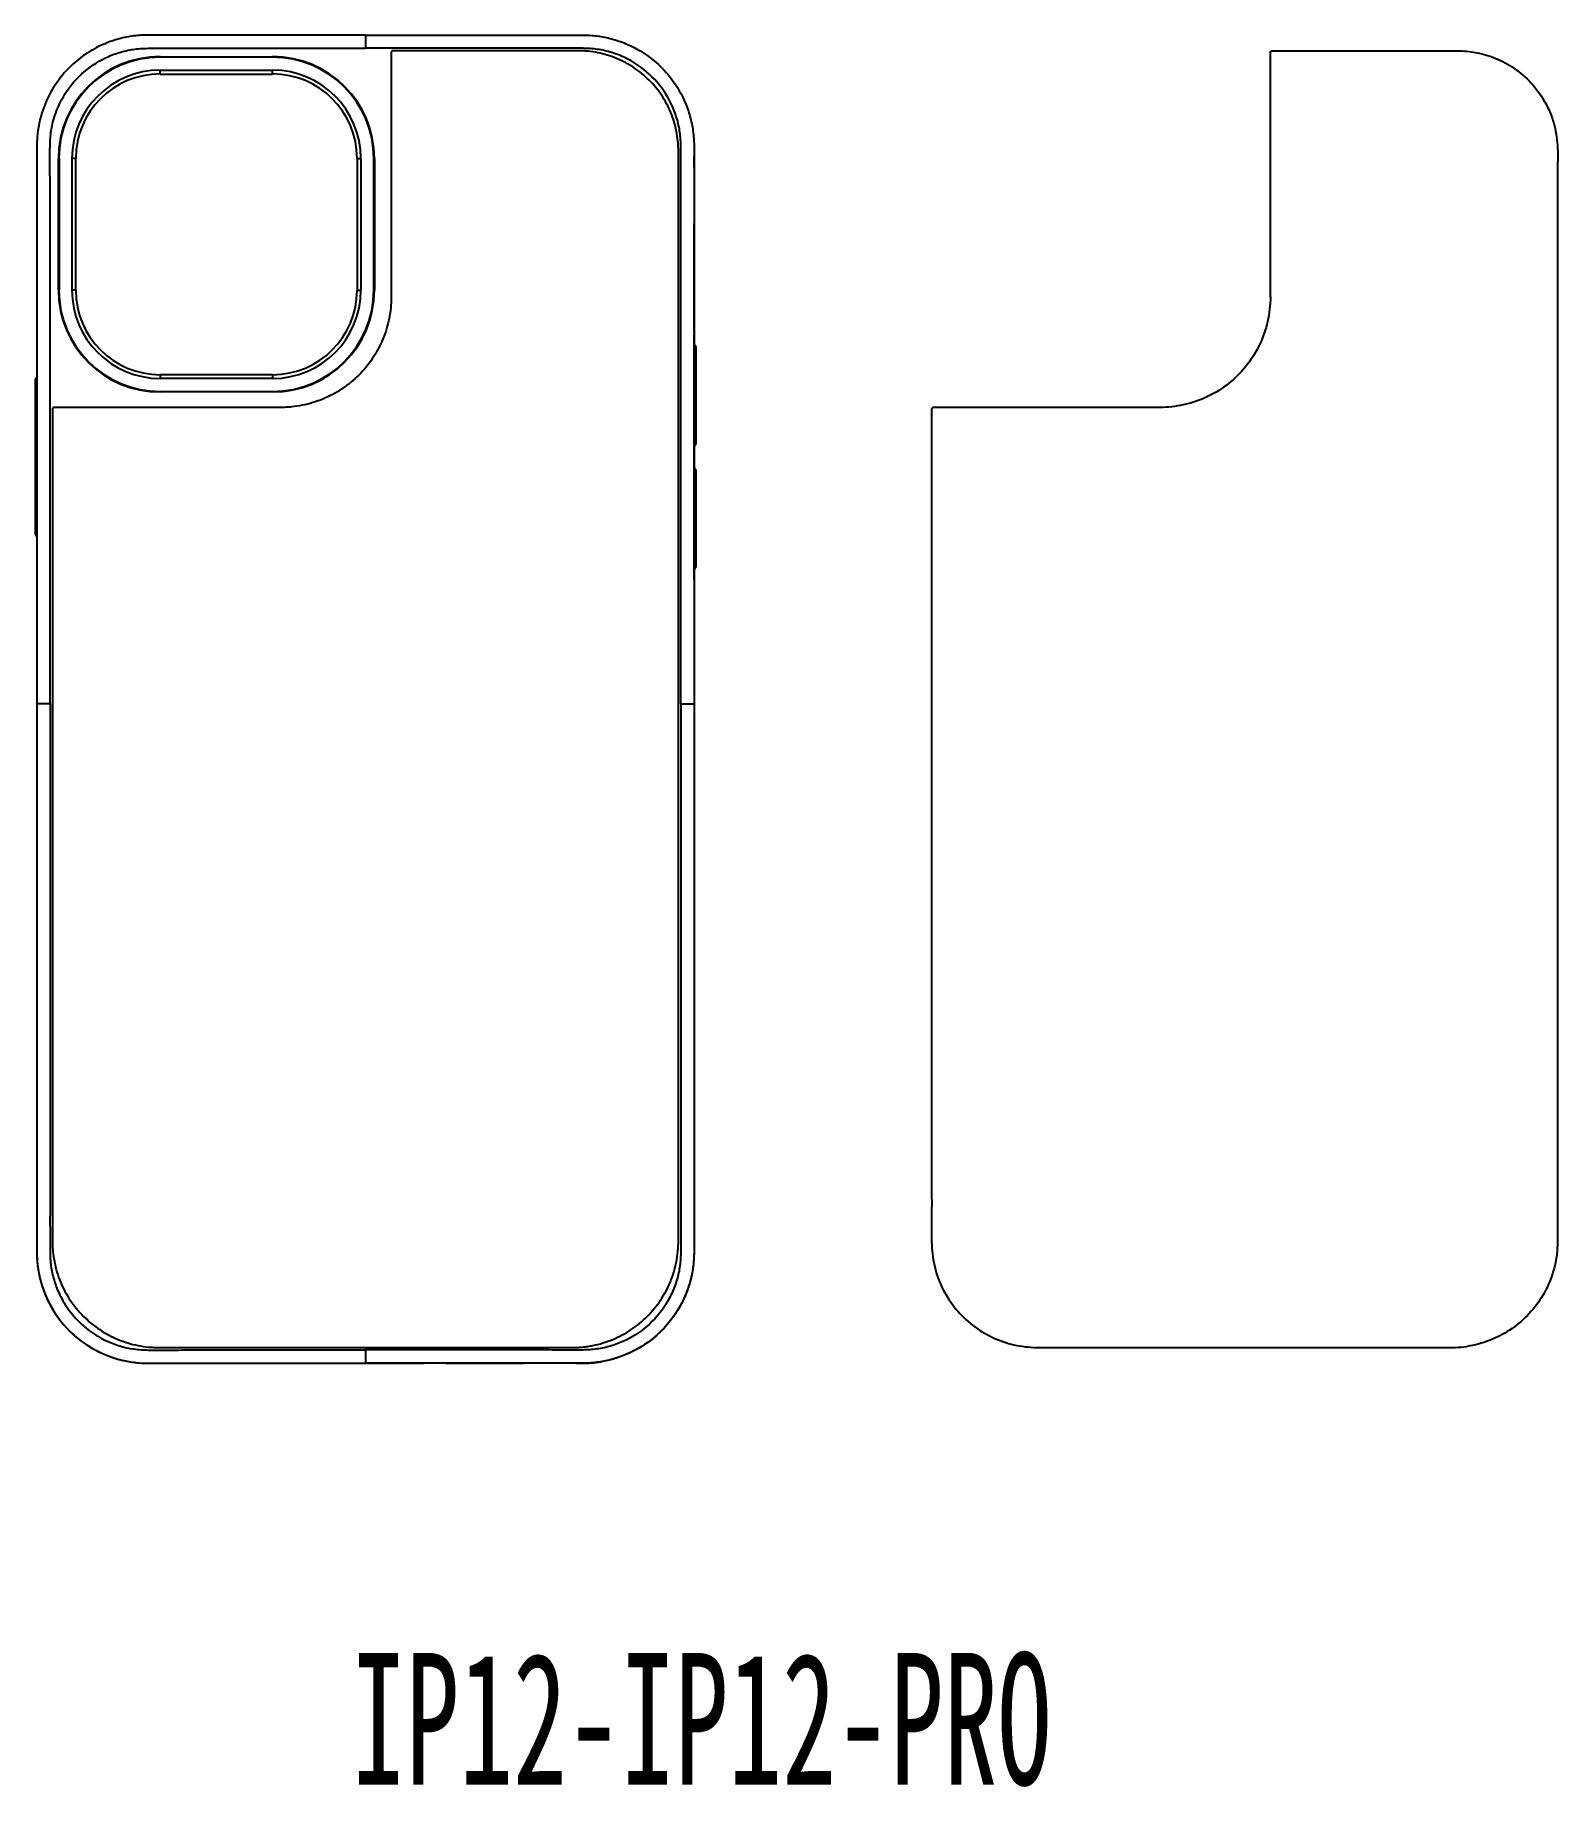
# Model space of a CAD drawing. Header units: millimetres. Extents: x 429 to 603, y 295 to 495.
import ezdxf

# ---------------------------------------------------------------- set-up
doc = ezdxf.new("R2010")
doc.units = ezdxf.units.MM
doc.header["$LTSCALE"] = 65.395
doc.layers.get('0').update_dxf_attribs({"linetype": 'CONTINUOUS'})
doc.styles.get("Standard").update_dxf_attribs({"font": 'txt', "width": 0.6})

msp = doc.modelspace()

# ---------------------------------------------------------------- linework, layer by layer
at = {"color": 7, "linetype": 'Continuous'}
for p, q in [((466.91, 494.5), (466.91, 493)), ((443.56, 492.04), (443.56, 491.98)), ((443.56, 492.04), (456.36, 492.04)), ((456.36, 491.98), (443.56, 491.98)), ((443.56, 490.07), (443.56, 490.5)), ((443.56, 490.5), (456.36, 490.5)), ((456.36, 492.04), (456.36, 491.98)), ((456.36, 490.07), (456.36, 490.5)), ((443.56, 490.07), (456.36, 490.07)), ((431.99, 465.48), (431.99, 480.48)), ((431.99, 480.48), (432.06, 480.48)), ((432.06, 480.48), (432.06, 465.48)), ((433.54, 465.48), (433.54, 480.48)), ((433.96, 480.48), (433.54, 480.48)), ((433.96, 465.48), (433.96, 480.48)), ((465.96, 480.48), (465.96, 465.48)), ((465.96, 480.48), (466.39, 480.48)), ((466.39, 480.48), (466.39, 465.48)), ((467.87, 465.48), (467.87, 480.48)), ((467.93, 480.48), (467.87, 480.48)), ((467.93, 480.48), (467.93, 465.48)), ((504.29, 473.07), (504.29, 473.07)), ((504.29, 472.58), (504.29, 473.07)), ((504.29, 470.63), (504.29, 472.58)), ((504.29, 463.13), (504.29, 470.63)), ((431.99, 465.48), (432.06, 465.48)), ((433.96, 465.48), (433.54, 465.48)), ((465.96, 465.48), (466.39, 465.48)), ((467.93, 465.48), (467.87, 465.48)), ((504.29, 461.39), (504.29, 463.13)), ((504.29, 461.01), (504.29, 461.39)), ((504.29, 460.73), (504.29, 461.01)), ((504.29, 460.68), (504.29, 460.73)), ((504.29, 460.68), (504.29, 460.68)), ((504.29, 460.68), (504.29, 460.58)), ((504.29, 460.58), (504.29, 460.49)), ((504.29, 457.78), (504.29, 460.49)), ((504.49, 459.04), (504.49, 459.07)), ((504.49, 459.07), (504.49, 457.78)), ((504.49, 459.02), (504.49, 459.04)), ((504.49, 458.8), (504.49, 459.02)), ((504.49, 458.2), (504.49, 458.8)), ((429.53, 456.74), (429.53, 454.03)), ((504.29, 457.28), (504.29, 457.78)), ((504.29, 456.78), (504.29, 457.28)), ((504.29, 450.28), (504.29, 456.78)), ((504.3, 457.78), (504.49, 457.78)), ((504.3, 457.28), (504.3, 457.78)), ((504.3, 456.78), (504.3, 457.28)), ((504.3, 450.28), (504.3, 456.78)), ((504.49, 457.78), (504.49, 458.2)), ((504.49, 449.28), (504.49, 457.78)), ((504.49, 457.78), (504.49, 449.28)), ((429.33, 455.29), (429.33, 455.22)), ((429.33, 455.29), (429.33, 454.03)), ((429.33, 455.22), (429.33, 455.04)), ((429.33, 455.04), (429.33, 454.41)), ((429.33, 454.41), (429.33, 454.03)), ((443.56, 455.88), (443.56, 455.45)), ((456.36, 455.88), (443.56, 455.88)), ((456.36, 455.45), (443.56, 455.45)), ((456.36, 455.88), (456.36, 455.45)), ((429.33, 454.03), (429.33, 439.03)), ((429.52, 454.03), (429.33, 454.03)), ((429.33, 454.03), (429.33, 439.03)), ((429.52, 454.03), (429.52, 453.56)), ((429.52, 453.56), (429.52, 453.08)), ((429.52, 453.08), (429.52, 439.98)), ((429.53, 454.03), (429.53, 453.56)), ((429.53, 453.56), (429.53, 453.08)), ((429.53, 453.08), (429.53, 439.98)), ((443.56, 453.91), (443.56, 453.97)), ((443.56, 453.97), (456.36, 453.97)), ((456.36, 453.91), (443.56, 453.91)), ((456.36, 453.97), (456.36, 453.91)), ((504.29, 449.78), (504.29, 450.28)), ((504.29, 443.28), (504.29, 449.78)), ((504.3, 449.78), (504.3, 450.28)), ((504.3, 449.28), (504.3, 449.78)), ((504.3, 447.78), (504.3, 449.28)), ((504.3, 449.28), (504.49, 449.28)), ((504.49, 448.88), (504.49, 449.28)), ((504.49, 449.28), (504.49, 447.98)), ((504.49, 448.23), (504.49, 448.88)), ((504.49, 447.98), (504.49, 448.23)), ((504.3, 443.78), (504.3, 445.27)), ((504.49, 445.04), (504.49, 445.07)), ((504.49, 445.07), (504.49, 443.78)), ((504.49, 445.02), (504.49, 445.04)), ((504.49, 444.8), (504.49, 445.02)), ((504.49, 444.2), (504.49, 444.8)), ((504.29, 442.78), (504.29, 443.28)), ((504.29, 436.28), (504.29, 442.78)), ((504.3, 443.78), (504.49, 443.78)), ((504.3, 443.28), (504.3, 443.78)), ((504.3, 442.78), (504.3, 443.28)), ((504.3, 436.28), (504.3, 442.78)), ((504.49, 443.78), (504.49, 444.2)), ((504.49, 435.28), (504.49, 443.78)), ((504.49, 443.78), (504.49, 435.28)), ((429.52, 439.03), (429.33, 439.03)), ((429.33, 439.03), (429.33, 438.47)), ((429.33, 439.03), (429.33, 437.76)), ((429.33, 438.47), (429.33, 438.11)), ((429.52, 439.98), (429.52, 439.49)), ((429.52, 439.49), (429.52, 439.03)), ((429.53, 439.98), (429.53, 439.49)), ((429.53, 439.49), (429.53, 439.03)), ((429.53, 439.03), (429.53, 436.31)), ((429.33, 438.11), (429.33, 437.76)), ((429.53, 436.31), (429.53, 418.43)), ((504.29, 435.78), (504.29, 436.28)), ((504.29, 435.28), (504.29, 435.78)), ((504.29, 432.56), (504.29, 435.28)), ((504.3, 435.78), (504.3, 436.28)), ((504.3, 435.28), (504.3, 435.78)), ((504.3, 435.28), (504.49, 435.28)), ((504.49, 434.88), (504.49, 435.28)), ((504.49, 435.28), (504.49, 433.98)), ((504.49, 434.23), (504.49, 434.88)), ((504.29, 432.56), (504.29, 418.43)), ((504.49, 433.98), (504.49, 434.23)), ((431.04, 418.43), (429.54, 418.43)), ((502.79, 418.43), (504.29, 418.43)), ((466.91, 344.95), (466.91, 343.45)), ((444.37, 343.44), (446.54, 343.45)), ((446.54, 343.45), (455.59, 343.45)), ((455.59, 343.45), (457.77, 343.45)), ((457.77, 343.45), (460.24, 343.45)), ((460.24, 343.45), (463.91, 343.45)), ((463.91, 343.45), (469.91, 343.45)), ((469.91, 343.45), (473.59, 343.45)), ((476.06, 343.45), (473.59, 343.45)), ((476.06, 343.45), (478.23, 343.45)), ((478.23, 343.45), (482.76, 343.45)), ((482.76, 343.45), (484.93, 343.45))]:
    msp.add_line(p, q, dxfattribs=at)
for centre, radius, start, end in [((443.56, 480.48), 11.57, 90, 180), ((443.56, 480.48), 11.51, 90, 180), ((443.56, 480.48), 10.03, 90, 180), ((456.36, 480.48), 11.57, 0, 90), ((456.36, 480.48), 11.51, 0, 90), ((456.36, 480.48), 10.03, 0, 90), ((443.56, 480.48), 9.6, 90, 180), ((456.36, 480.48), 9.6, 0, 90), ((443.56, 465.48), 11.57, 180, 270), ((443.56, 465.48), 11.51, 180, 270), ((443.56, 465.48), 10.03, 180, 270), ((443.56, 465.48), 9.6, 180, 270), ((456.36, 465.48), 11.57, 270, 360), ((456.36, 465.48), 11.51, 270, 360), ((456.36, 465.48), 10.03, 270, 360), ((456.36, 465.48), 9.6, 270, 360), ((504.29, 459.07), 0.2, 0.0023, 87.0001), ((429.53, 455.29), 0.2, 93, 180.0006), ((504.29, 447.98), 0.2, 273.0001, 0.0011), ((504.29, 445.07), 0.2, 0.0023, 87.0001), ((429.53, 437.76), 0.2, 180.0006, 267), ((504.29, 433.98), 0.2, 273.0001, 0.0011), ((442.16, 356.09), 12.65, 260.1171, 260.2849), ((491.66, 356.09), 12.65, 279.7151, 279.8829)]:
    msp.add_arc(centre, radius, start, end, dxfattribs=at)
for points, knots in [([(466.91, 494.5), (464.66, 494.5), (461.29, 494.5), (456.79, 494.5), (453.41, 494.5), (450.03, 494.5), (447.22, 494.5), (444.97, 494.5), (443.56, 494.5), (442.44, 494.51), (441.31, 494.5), (439.91, 494.34), (438.27, 493.93), (436.18, 493.09), (433.8, 491.54), (431.54, 488.98), (430.29, 486.42), (429.72, 484.24), (429.52, 482.56), (429.54, 480.87), (429.53, 478.62), (429.54, 475.81), (429.53, 472.44), (429.54, 469.06), (429.54, 464.56), (429.54, 458.93), (429.54, 452.18), (429.54, 445.43), (429.54, 438.68), (429.54, 429.68), (429.54, 422.93), (429.54, 418.43)], [0, 0, 0, 0, 0.062512, 0.093769, 0.125025, 0.156281, 0.187537, 0.203166, 0.218794, 0.226608, 0.234421, 0.250038, 0.265658, 0.281282, 0.312493, 0.343699, 0.374897, 0.390516, 0.406134, 0.421759, 0.437388, 0.468644, 0.4999, 0.531156, 0.562413, 0.624925, 0.687438, 0.74995, 0.812463, 0.874975, 1, 1, 1, 1]), ([(466.91, 494.51), (464.85, 494.51), (460.72, 494.51), (454.53, 494.51), (449.37, 494.5), (445.75, 494.51), (443.69, 494.5), (442.66, 494.51), (442.14, 494.51)], [0, 0, 0, 0, 0.25, 0.5, 0.75, 0.875, 0.9375, 1, 1, 1, 1]), ([(466.91, 494.51), (473.04, 494.51), (481.2, 494.5), (489.37, 494.51), (491.41, 494.51)], [0, 0, 0, 0, 0.75, 1, 1, 1, 1]), ([(466.91, 494.5), (469.16, 494.5), (472.54, 494.5), (477.04, 494.5), (480.42, 494.5), (483.79, 494.5), (486.6, 494.5), (488.85, 494.5), (490.26, 494.5), (491.39, 494.51), (492.51, 494.5), (493.91, 494.34), (495.55, 493.93), (497.65, 493.09), (500.03, 491.54), (502.29, 488.98), (503.54, 486.42), (504.1, 484.24), (504.31, 482.56), (504.28, 480.87), (504.29, 478.62), (504.29, 475.81), (504.29, 472.44), (504.29, 469.06), (504.29, 464.56), (504.29, 458.93), (504.29, 452.18), (504.29, 445.43), (504.29, 438.68), (504.29, 429.68), (504.29, 422.93), (504.29, 418.43)], [0, 0, 0, 0, 0.062512, 0.093769, 0.125025, 0.156281, 0.187537, 0.203166, 0.218794, 0.226608, 0.234421, 0.250038, 0.265658, 0.281282, 0.312493, 0.343699, 0.374897, 0.390516, 0.406134, 0.421759, 0.437388, 0.468644, 0.4999, 0.531156, 0.562413, 0.624925, 0.687438, 0.74995, 0.812463, 0.874975, 1, 1, 1, 1]), ([(431.04, 418.43), (431.04, 422.83), (431.04, 429.43), (431.04, 438.23), (431.04, 444.84), (431.04, 451.44), (431.04, 458.04), (431.04, 463.55), (431.04, 467.95), (431.04, 471.25), (431.04, 474.55), (431.04, 477.3), (431.03, 479.5), (431.03, 481.15), (431.04, 482.81), (431.37, 484.99), (432.42, 487.58), (434.51, 490.18), (436.83, 491.74), (438.88, 492.56), (440.5, 492.92), (442.15, 493.02), (443.8, 493.01), (445.45, 493), (447.65, 493.01), (450.41, 493), (453.71, 493), (457.01, 493), (461.41, 493), (464.71, 493), (466.91, 493)], [0, 0, 0, 0, 0.125015, 0.187522, 0.25003, 0.312537, 0.375045, 0.437552, 0.468806, 0.50006, 0.531313, 0.562569, 0.578191, 0.593822, 0.609458, 0.625078, 0.656288, 0.687486, 0.718677, 0.734332, 0.749956, 0.765595, 0.781226, 0.796849, 0.812478, 0.843731, 0.874985, 0.906239, 0.937493, 1, 1, 1, 1]), ([(502.79, 418.43), (502.79, 422.83), (502.79, 429.43), (502.79, 438.23), (502.79, 444.84), (502.79, 451.44), (502.79, 458.04), (502.79, 463.55), (502.79, 467.95), (502.79, 471.25), (502.79, 474.55), (502.79, 477.3), (502.79, 479.5), (502.79, 481.15), (502.79, 482.81), (502.45, 484.99), (501.41, 487.58), (499.31, 490.18), (497, 491.74), (494.95, 492.56), (493.33, 492.92), (491.67, 493.02), (490.02, 493.01), (488.37, 493), (486.17, 493.01), (483.42, 493), (480.12, 493), (476.82, 493), (472.42, 493), (469.11, 493), (466.91, 493)], [0, 0, 0, 0, 0.125015, 0.187522, 0.25003, 0.312537, 0.375045, 0.437552, 0.468806, 0.50006, 0.531313, 0.562569, 0.578191, 0.593822, 0.609458, 0.625078, 0.656288, 0.687486, 0.718677, 0.734332, 0.749956, 0.765595, 0.781226, 0.796849, 0.812478, 0.843731, 0.874985, 0.906239, 0.937493, 1, 1, 1, 1]), ([(504.29, 482), (504.3, 481.63), (504.29, 480.88), (504.29, 479.39), (504.29, 476.79), (504.29, 474.56), (504.29, 473.07)], [0, 0, 0, 0, 0.125001, 0.250001, 0.5, 1, 1, 1, 1]), ([(429.53, 418.43), (429.53, 408.2), (429.53, 392.85), (429.53, 374.95), (429.53, 364.72), (429.54, 359.61), (429.53, 357.05)], [0, 0, 0, 0, 0.5, 0.75, 0.875, 1, 1, 1, 1]), ([(429.54, 418.43), (429.54, 413.97), (429.54, 407.29), (429.54, 398.38), (429.54, 391.7), (429.54, 385.01), (429.54, 378.33), (429.54, 371.65), (429.54, 366.08), (429.54, 362.18), (429.54, 359.95), (429.53, 358.28), (429.53, 356.89), (429.53, 355.78), (429.59, 354.66), (429.81, 353.29), (430.44, 351.15), (431.76, 348.66), (434.06, 346.19), (436.46, 344.71), (438.55, 343.94), (440.18, 343.57), (441.58, 343.44), (442.69, 343.45), (443.8, 343.45), (445.19, 343.45), (447.42, 343.45), (450.21, 343.45), (453.55, 343.45), (456.89, 343.45), (461.34, 343.45), (464.69, 343.45), (466.91, 343.45)], [0, 0, 0, 0, 0.125024, 0.187536, 0.250048, 0.31256, 0.375072, 0.437584, 0.500096, 0.531352, 0.54698, 0.562608, 0.578236, 0.586049, 0.59386, 0.60948, 0.625099, 0.656304, 0.687511, 0.718723, 0.734344, 0.749964, 0.765581, 0.773394, 0.781208, 0.796836, 0.812464, 0.84372, 0.874976, 0.906232, 0.937488, 1, 1, 1, 1]), ([(431.04, 418.43), (431.04, 414.07), (431.04, 407.53), (431.04, 398.82), (431.04, 392.29), (431.04, 385.75), (431.04, 379.22), (431.04, 373.77), (431.04, 369.42), (431.04, 366.15), (431.04, 363.43), (431.04, 361.25), (431.03, 359.62), (431.04, 357.98), (431.03, 356.35), (431.07, 354.71), (431.4, 353.1), (431.95, 351.56), (432.98, 349.63), (434.78, 347.53), (437.11, 346.06), (439.16, 345.31), (440.77, 345), (442.41, 344.93), (444.59, 344.95), (447.31, 344.95), (450.58, 344.95), (453.84, 344.95), (457.11, 344.95), (461.47, 344.95), (464.73, 344.95), (466.91, 344.95)], [0, 0, 0, 0, 0.125003, 0.187505, 0.250007, 0.312508, 0.37501, 0.437512, 0.468763, 0.500014, 0.531264, 0.54689, 0.562516, 0.578136, 0.593774, 0.609395, 0.625029, 0.640681, 0.656315, 0.687514, 0.718707, 0.734359, 0.749978, 0.76562, 0.781246, 0.812495, 0.843746, 0.874997, 0.906247, 0.937498, 1, 1, 1, 1]), ([(504.29, 418.43), (504.29, 413.97), (504.29, 407.29), (504.29, 398.38), (504.29, 391.7), (504.29, 385.01), (504.29, 378.33), (504.29, 371.65), (504.29, 366.08), (504.29, 362.18), (504.29, 359.95), (504.29, 358.28), (504.29, 356.89), (504.29, 355.78), (504.23, 354.66), (504.02, 353.29), (503.38, 351.15), (502.07, 348.66), (499.76, 346.19), (497.37, 344.71), (495.27, 343.94), (493.64, 343.57), (492.25, 343.44), (491.14, 343.45), (490.02, 343.45), (488.63, 343.45), (486.4, 343.45), (483.62, 343.45), (480.28, 343.45), (476.94, 343.45), (472.48, 343.45), (469.14, 343.45), (466.91, 343.45)], [0, 0, 0, 0, 0.125024, 0.187536, 0.250048, 0.31256, 0.375072, 0.437584, 0.500096, 0.531352, 0.54698, 0.562608, 0.578236, 0.586049, 0.59386, 0.60948, 0.625099, 0.656304, 0.687511, 0.718723, 0.734344, 0.749964, 0.765581, 0.773394, 0.781208, 0.796836, 0.812464, 0.84372, 0.874976, 0.906232, 0.937488, 1, 1, 1, 1]), ([(502.79, 418.43), (502.79, 414.07), (502.79, 407.53), (502.79, 398.82), (502.79, 392.29), (502.79, 385.75), (502.79, 379.22), (502.79, 373.77), (502.79, 369.42), (502.79, 366.15), (502.79, 363.43), (502.79, 361.25), (502.79, 359.62), (502.79, 357.98), (502.8, 356.35), (502.75, 354.71), (502.43, 353.1), (501.87, 351.56), (500.85, 349.63), (499.05, 347.53), (496.72, 346.06), (494.66, 345.31), (493.05, 345), (491.42, 344.93), (489.24, 344.95), (486.52, 344.95), (483.25, 344.95), (479.98, 344.95), (476.71, 344.95), (472.36, 344.95), (469.09, 344.95), (466.91, 344.95)], [0, 0, 0, 0, 0.125003, 0.187505, 0.250007, 0.312508, 0.37501, 0.437512, 0.468763, 0.500014, 0.531264, 0.54689, 0.562516, 0.578136, 0.593774, 0.609395, 0.625029, 0.640681, 0.656315, 0.687514, 0.718707, 0.734359, 0.749978, 0.76562, 0.781246, 0.812495, 0.843746, 0.874997, 0.906247, 0.937498, 1, 1, 1, 1]), ([(504.29, 418.43), (504.29, 408.2), (504.29, 392.85), (504.29, 374.95), (504.3, 364.72), (504.29, 359.61), (504.29, 357.05)], [0, 0, 0, 0, 0.5, 0.75, 0.875, 1, 1, 1, 1]), ([(429.53, 357.05), (429.53, 356.66), (429.52, 355.89), (429.61, 354.34), (430, 352.43), (430.87, 350.26), (432.54, 347.63), (435.5, 345), (438.47, 343.9), (439.99, 343.63)], [0, 0, 0, 0, 0.06265, 0.125283, 0.250456, 0.375677, 0.501023, 0.750606, 1, 1, 1, 1]), ([(504.29, 357.05), (504.29, 356.66), (504.3, 355.89), (504.22, 354.34), (503.83, 352.43), (502.95, 350.26), (501.28, 347.63), (498.33, 345), (495.35, 343.9), (493.83, 343.63)], [0, 0, 0, 0, 0.06265, 0.125283, 0.250456, 0.375677, 0.501023, 0.750606, 1, 1, 1, 1]), ([(440.03, 343.63), (439.99, 343.63), (440.32, 343.59), (440.57, 343.54), (441.38, 343.46), (442.04, 343.45), (442.47, 343.44), (442.72, 343.45), (442.88, 343.44), (442.92, 343.45), (443.01, 343.44), (443, 343.45)], [0, 0, 0, 0, 0.039299, 0.149554, 0.501547, 0.691674, 0.85368, 0.91586, 0.962014, 0.990419, 1, 1, 1, 1]), ([(490.83, 343.45), (490.82, 343.44), (490.9, 343.45), (490.94, 343.44), (491.1, 343.45), (491.36, 343.44), (491.78, 343.45), (492.45, 343.46), (493.25, 343.54), (493.51, 343.59), (493.84, 343.63), (493.8, 343.63)], [0, 0, 0, 0, 0.00958, 0.037985, 0.084141, 0.146321, 0.308325, 0.498449, 0.850445, 0.960699, 1, 1, 1, 1])]:
    msp.add_open_spline(points, degree=3, knots=knots, dxfattribs=at)
at = {"color": 6, "linetype": 'Continuous'}
for points, knots in [([(469.96, 492.7), (469.94, 492.69), (469.91, 492.66), (469.86, 492.59), (469.85, 492.5), (469.85, 492.4), (469.85, 492.26), (469.85, 492), (469.85, 491.64), (469.85, 491.21), (469.85, 490.63), (469.85, 489.91), (469.85, 489.04), (469.85, 488.17), (469.85, 487.02), (469.85, 485.57), (469.85, 483.83), (469.85, 481.52), (469.85, 478.63), (469.85, 475.16), (469.85, 472.26), (469.85, 469.95), (469.85, 468.21), (469.85, 466.77), (469.85, 465.61), (469.85, 465.03), (469.85, 464.74)], [0, 0, 0, 0, 0.002174, 0.00512, 0.008066, 0.011941, 0.015816, 0.023565, 0.039064, 0.054563, 0.070062, 0.10106, 0.132058, 0.163056, 0.194054, 0.25605, 0.318045, 0.380041, 0.504033, 0.628025, 0.752017, 0.814012, 0.876008, 0.938004, 0.969002, 1, 1, 1, 1]), ([(492.2, 345.36), (492.4, 345.39), (492.98, 345.49), (493.94, 345.73), (495.43, 346.27), (497.18, 347.2), (499.03, 348.72), (500.54, 350.56), (501.48, 352.31), (502.01, 353.8), (502.3, 354.96), (502.44, 355.94), (502.5, 356.73), (502.52, 357.45), (502.51, 358.29), (502.51, 359.58), (502.51, 361.2), (502.51, 363.13), (502.51, 365.72), (502.51, 368.95), (502.51, 372.82), (502.51, 376.7), (502.51, 381.86), (502.51, 388.32), (502.51, 396.07), (502.51, 406.41), (502.51, 419.33), (502.51, 432.24), (502.51, 442.58), (502.51, 450.33), (502.51, 456.79), (502.51, 461.95), (502.51, 465.83), (502.51, 469.7), (502.51, 472.93), (502.51, 475.52), (502.51, 477.45), (502.51, 479.07), (502.51, 480.36), (502.52, 481.19), (502.5, 481.89), (502.45, 482.63), (502.31, 483.56), (502.04, 484.64), (501.54, 486.05), (500.65, 487.7), (499.23, 489.44), (497.49, 490.86), (495.84, 491.74), (494.43, 492.25), (493.35, 492.52), (492.43, 492.66), (491.68, 492.71), (491.09, 492.72), (490.46, 492.72), (489.59, 492.72), (488.49, 492.72), (487.17, 492.72), (485.42, 492.72), (483.22, 492.72), (480.59, 492.72), (478.4, 492.72), (476.64, 492.72), (475.33, 492.72), (474.01, 492.72), (472.91, 492.72), (472.04, 492.72), (471.49, 492.72), (471.05, 492.72), (470.72, 492.72), (470.45, 492.72), (470.23, 492.72), (470.09, 492.73), (470, 492.71), (469.97, 492.7), (469.96, 492.7)], [0, 0, 0, 0, 0.003262, 0.009847, 0.016431, 0.0296, 0.042769, 0.055937, 0.069106, 0.07569, 0.082275, 0.088859, 0.092151, 0.095443, 0.100818, 0.106192, 0.11694, 0.127689, 0.138437, 0.159934, 0.181431, 0.202928, 0.224425, 0.267418, 0.310412, 0.353406, 0.439393, 0.525381, 0.568374, 0.611368, 0.654362, 0.675859, 0.697356, 0.718853, 0.740349, 0.751098, 0.761846, 0.772595, 0.777969, 0.783343, 0.786445, 0.789546, 0.795749, 0.801953, 0.808156, 0.820562, 0.832968, 0.845375, 0.857781, 0.863984, 0.870187, 0.87639, 0.879492, 0.882593, 0.886244, 0.889895, 0.897197, 0.904499, 0.911801, 0.926404, 0.941008, 0.955612, 0.962914, 0.970215, 0.977517, 0.984819, 0.98847, 0.992121, 0.993946, 0.995772, 0.997597, 0.99851, 0.999423, 0.99988, 1, 1, 1, 1]), ([(469.85, 464.74), (469.85, 464.54), (469.84, 464.13), (469.78, 463.3), (469.63, 462.28), (469.33, 461.08), (468.77, 459.53), (467.8, 457.7), (466.22, 455.78), (464.3, 454.21), (462.48, 453.23), (460.92, 452.68), (459.72, 452.38), (458.7, 452.23), (457.88, 452.16), (457.2, 452.15), (456.46, 452.15), (455.39, 452.15), (454.04, 452.15), (452.44, 452.15), (450.29, 452.15), (447.61, 452.15), (444.39, 452.15), (441.71, 452.15), (439.57, 452.15), (437.96, 452.15), (436.62, 452.15), (435.54, 452.15), (434.74, 452.15), (433.94, 452.15), (433.26, 452.15), (432.73, 452.15), (432.33, 452.15), (431.99, 452.15), (431.76, 452.15), (431.62, 452.15), (431.53, 452.16), (431.44, 452.14), (431.37, 452.1), (431.32, 452.03), (431.31, 451.94), (431.31, 451.85), (431.31, 451.73), (431.31, 451.51), (431.31, 451.2), (431.31, 450.84), (431.31, 450.34), (431.31, 449.73), (431.31, 448.74), (431.31, 447.51), (431.31, 446.03), (431.31, 444.55), (431.31, 442.58), (431.31, 440.12), (431.31, 437.16), (431.31, 434.2), (431.31, 431.25), (431.31, 427.3), (431.31, 422.37), (431.31, 416.46), (431.31, 410.55), (431.31, 402.66), (431.31, 394.78), (431.31, 386.89), (431.31, 380.98), (431.31, 375.06), (431.31, 370.13), (431.31, 366.19), (431.31, 363.23), (431.31, 360.77), (431.31, 359.05), (431.31, 358.06), (431.31, 357.37), (431.32, 356.73), (431.38, 355.94), (431.53, 354.96), (431.81, 353.8), (432.35, 352.31), (433.28, 350.56), (434.8, 348.72), (436.64, 347.2), (438.4, 346.27), (439.89, 345.73), (441.04, 345.44), (442.02, 345.3), (442.81, 345.24), (443.45, 345.23), (443.9, 345.23), (444.14, 345.23), (444.15, 345.23)], [0, 0, 0, 0, 0.003857, 0.007715, 0.01543, 0.023145, 0.03086, 0.046289, 0.061719, 0.077149, 0.092579, 0.100294, 0.108009, 0.115724, 0.119581, 0.123438, 0.128459, 0.13348, 0.143522, 0.153564, 0.163605, 0.183689, 0.203772, 0.223856, 0.233897, 0.243939, 0.253981, 0.259002, 0.264023, 0.269044, 0.274064, 0.276575, 0.279085, 0.281596, 0.282851, 0.283478, 0.284106, 0.284621, 0.285136, 0.28565, 0.286165, 0.286742, 0.287319, 0.288472, 0.29078, 0.293087, 0.295394, 0.300008, 0.304623, 0.313851, 0.32308, 0.332309, 0.341538, 0.359995, 0.378453, 0.39691, 0.415368, 0.433825, 0.47074, 0.507655, 0.54457, 0.581485, 0.655315, 0.69223, 0.729145, 0.76606, 0.802975, 0.821432, 0.83989, 0.858347, 0.867576, 0.87219, 0.876805, 0.880509, 0.884214, 0.891623, 0.899032, 0.906441, 0.92126, 0.936078, 0.950896, 0.965714, 0.973124, 0.980533, 0.987942, 0.991646, 0.995351, 0.999937, 1, 1, 1, 1]), ([(444.15, 345.23), (444.39, 345.23), (445.12, 345.23), (446.34, 345.23), (447.81, 345.23), (449.77, 345.23), (452.22, 345.23), (455.16, 345.23), (458.1, 345.23), (462.01, 345.23), (466.91, 345.23), (471.81, 345.23), (475.73, 345.23), (478.67, 345.23), (481.61, 345.23), (484.06, 345.23), (486.01, 345.23), (487.48, 345.23), (488.71, 345.23), (489.69, 345.23), (490.38, 345.23), (491.02, 345.24), (491.61, 345.28), (492, 345.33), (492.2, 345.36)], [0, 0, 0, 0, 0.015076, 0.045649, 0.076222, 0.106795, 0.167942, 0.229088, 0.290234, 0.35138, 0.473673, 0.595965, 0.657111, 0.718257, 0.779404, 0.84055, 0.871123, 0.901696, 0.932269, 0.947556, 0.962842, 0.975191, 0.98754, 1, 1, 1, 1])]:
    msp.add_open_spline(points, degree=3, knots=knots, dxfattribs=at)
at = {"color": 2, "linetype": 'Continuous'}
for points, knots in [([(569.85, 464.74), (569.86, 465.58), (569.85, 467.17), (569.85, 469.44), (569.85, 471.49), (569.85, 473.35), (569.85, 475.04), (569.85, 476.57), (569.85, 477.97), (569.85, 479.25), (569.85, 480.43), (569.85, 481.5), (569.85, 482.49), (569.85, 483.39), (569.85, 484.23), (569.85, 484.99), (569.85, 485.7), (569.85, 486.35), (569.85, 486.95), (569.85, 487.51), (569.85, 488.02), (569.85, 488.49), (569.85, 488.93), (569.85, 489.33), (569.85, 489.7), (569.85, 490.05), (569.85, 490.37), (569.85, 490.66), (569.85, 490.94), (569.85, 491.19), (569.85, 491.42), (569.85, 491.64), (569.85, 491.84), (569.85, 492.03), (569.85, 492.2), (569.85, 492.36), (569.84, 492.51), (569.88, 492.64), (569.99, 492.72), (570.11, 492.72), (570.25, 492.72), (570.39, 492.72), (570.54, 492.72), (570.71, 492.72), (570.89, 492.72), (571.08, 492.72), (571.29, 492.72), (571.51, 492.72), (571.75, 492.72), (572.01, 492.72), (572.3, 492.72), (572.6, 492.72), (572.92, 492.72), (573.27, 492.72), (573.65, 492.72), (574.06, 492.72), (574.5, 492.72), (574.97, 492.72), (575.48, 492.72), (576.03, 492.72), (576.62, 492.72), (577.25, 492.72), (577.94, 492.72), (578.68, 492.72), (579.47, 492.72), (580.33, 492.72), (581.25, 492.72), (582.25, 492.72), (583.32, 492.72), (584.47, 492.72), (585.71, 492.72), (587.04, 492.72), (588.48, 492.72), (590.05, 492.71), (591.79, 492.75), (593.74, 492.48), (595.83, 491.79), (597.91, 490.59), (599.76, 488.9), (601.2, 486.84), (602.17, 484.5), (602.58, 481.93), (602.49, 479.19), (602.52, 476.25), (602.51, 473.07), (602.51, 469.64), (602.51, 465.95), (602.51, 461.98), (602.51, 457.69), (602.51, 453.07), (602.51, 448.1), (602.51, 442.75), (602.51, 436.98), (602.51, 430.76), (602.51, 424.07), (602.51, 416.85), (602.51, 409.24), (602.51, 401.63), (602.51, 394.51), (602.51, 388.14), (602.51, 382.49), (602.51, 377.44), (602.51, 372.91), (602.51, 368.82), (602.51, 365.12), (602.52, 361.77), (602.5, 358.71), (602.54, 355.88), (601.91, 353.26), (600.77, 350.88), (599.14, 348.81), (597.11, 347.14), (594.77, 345.94), (593.07, 345.49), (592.2, 345.36)], [0, 0, 0, 0, 0.012069, 0.022925, 0.032728, 0.041611, 0.049682, 0.057032, 0.06374, 0.069872, 0.075486, 0.080633, 0.085357, 0.089698, 0.09369, 0.097364, 0.100749, 0.103868, 0.106745, 0.1094, 0.111852, 0.114116, 0.116208, 0.118142, 0.11993, 0.121584, 0.123115, 0.124531, 0.125843, 0.127057, 0.128181, 0.129222, 0.130187, 0.131081, 0.131909, 0.132676, 0.133383, 0.134019, 0.134591, 0.135167, 0.135799, 0.136483, 0.137221, 0.138018, 0.138876, 0.139802, 0.1408, 0.141875, 0.143034, 0.144282, 0.145627, 0.147076, 0.148637, 0.150319, 0.152131, 0.154083, 0.156185, 0.15845, 0.16089, 0.163519, 0.16635, 0.1694, 0.172686, 0.176225, 0.180038, 0.184146, 0.18857, 0.193337, 0.198473, 0.203999, 0.209936, 0.21632, 0.223205, 0.230687, 0.238934, 0.248246, 0.258869, 0.270556, 0.282573, 0.294551, 0.306548, 0.318751, 0.331789, 0.345927, 0.361163, 0.377588, 0.395286, 0.414354, 0.434896, 0.457026, 0.480864, 0.506543, 0.534206, 0.564003, 0.596109, 0.630664, 0.667989, 0.705826, 0.740273, 0.770632, 0.797591, 0.821693, 0.843348, 0.862888, 0.880579, 0.896643, 0.911268, 0.924604, 0.937253, 0.949802, 0.962338, 0.974867, 0.987405, 1, 1, 1, 1]), ([(569.85, 464.74), (569.84, 463.79), (569.64, 461.93), (568.73, 459.31), (567.3, 456.98), (565.4, 455.01), (563.13, 453.49), (560.61, 452.51), (558, 452.1), (555.47, 452.17), (553.11, 452.15), (550.98, 452.15), (549.1, 452.15), (547.42, 452.15), (545.92, 452.15), (544.56, 452.15), (543.34, 452.15), (542.23, 452.15), (541.22, 452.15), (540.3, 452.15), (539.46, 452.15), (538.7, 452.15), (538, 452.15), (537.35, 452.15), (536.76, 452.15), (536.22, 452.15), (535.72, 452.15), (535.26, 452.15), (534.84, 452.15), (534.45, 452.15), (534.09, 452.15), (533.76, 452.15), (533.45, 452.15), (533.17, 452.15), (532.91, 452.15), (532.67, 452.15), (532.44, 452.15), (532.24, 452.15), (532.05, 452.15), (531.87, 452.15), (531.71, 452.15), (531.56, 452.16), (531.41, 452.14), (531.32, 452.03), (531.31, 451.9), (531.31, 451.75), (531.31, 451.6), (531.31, 451.43), (531.31, 451.25), (531.31, 451.06), (531.31, 450.85), (531.31, 450.63), (531.31, 450.38), (531.31, 450.12), (531.31, 449.84), (531.31, 449.54), (531.31, 449.21), (531.31, 448.86), (531.31, 448.48), (531.31, 448.07), (531.31, 447.62), (531.31, 447.15), (531.31, 446.64), (531.31, 446.08), (531.31, 445.49), (531.31, 444.84), (531.31, 444.15), (531.31, 443.41), (531.31, 442.6), (531.31, 441.74), (531.31, 440.8), (531.31, 439.79), (531.31, 438.71), (531.31, 437.54), (531.31, 436.28), (531.31, 434.92), (531.31, 433.46), (531.31, 431.88), (531.31, 430.18), (531.31, 428.35), (531.31, 426.38), (531.31, 424.25), (531.31, 421.96), (531.31, 419.49), (531.31, 416.83), (531.31, 413.96), (531.31, 410.88), (531.31, 407.55), (531.31, 403.96), (531.31, 400.09), (531.31, 395.92), (531.31, 391.42), (531.31, 386.57), (531.31, 381.44), (531.31, 376.34), (531.31, 371.59), (531.31, 367.38), (531.31, 363.66), (531.33, 360.33), (531.25, 357.34), (531.51, 354.58), (532.41, 352.06), (533.8, 349.81), (535.65, 347.91), (537.87, 346.46), (540.32, 345.53), (542.9, 345.17), (545.54, 345.25), (548.33, 345.22), (551.35, 345.23), (554.6, 345.23), (558.1, 345.23), (561.88, 345.23), (565.95, 345.23), (570.32, 345.23), (574.8, 345.23), (579.09, 345.23), (582.95, 345.23), (586.36, 345.23), (589.39, 345.23), (591.31, 345.23), (592.2, 345.36)], [0, 0, 0, 0, 0.013709, 0.026711, 0.039741, 0.052774, 0.065812, 0.078836, 0.091381, 0.103659, 0.11523, 0.125366, 0.134349, 0.142361, 0.149546, 0.156019, 0.161871, 0.167178, 0.172004, 0.176402, 0.180416, 0.184087, 0.187449, 0.190532, 0.193361, 0.195961, 0.198352, 0.200553, 0.202579, 0.204447, 0.20617, 0.207759, 0.209226, 0.21058, 0.211832, 0.212988, 0.214057, 0.215046, 0.21596, 0.216806, 0.217589, 0.218313, 0.21897, 0.219584, 0.220217, 0.220902, 0.221642, 0.22244, 0.223301, 0.224229, 0.22523, 0.226309, 0.227473, 0.228726, 0.230078, 0.231534, 0.233104, 0.234796, 0.236619, 0.238585, 0.240703, 0.242985, 0.245446, 0.248097, 0.250955, 0.254034, 0.257353, 0.26093, 0.264785, 0.26894, 0.273417, 0.278243, 0.283443, 0.289048, 0.295088, 0.301597, 0.308612, 0.316173, 0.324321, 0.333102, 0.342566, 0.352765, 0.363757, 0.375605, 0.388353, 0.402081, 0.416888, 0.432853, 0.450064, 0.468618, 0.48862, 0.510181, 0.533425, 0.558504, 0.584134, 0.606903, 0.62694, 0.644723, 0.660608, 0.674869, 0.687787, 0.700395, 0.713016, 0.725632, 0.738253, 0.750882, 0.763152, 0.775515, 0.788912, 0.803368, 0.818953, 0.835752, 0.853859, 0.873373, 0.894403, 0.916853, 0.937859, 0.956259, 0.972525, 0.987011, 1, 1, 1, 1])]:
    msp.add_open_spline(points, degree=3, knots=knots, dxfattribs=at)
at = {"color": 7, "linetype": 'Continuous'}
for points in [[(429.53, 481.51), (429.53, 473.25), (429.53, 464.99), (429.53, 456.74)], [(443, 343.45), (443.45, 343.45), (443.91, 343.44), (444.37, 343.44)], [(490.83, 343.45), (488.86, 343.45), (486.9, 343.45), (484.93, 343.45)]]:
    msp.add_open_spline(points, degree=3, dxfattribs=at)

# ---------------------------------------------------------------- texts
at = {"color": 3, "insert": (465.34, 310.5), "char_height": 15, "attachment_point": 1}
msp.add_mtext_dynamic_manual_height_columns('{\\fFangSong|b0|i0|c0|p49;IP12-IP12-PRO}', width=127.0528, gutter_width=1, heights=[0], dxfattribs=at)

doc.saveas('drawing.dxf')
